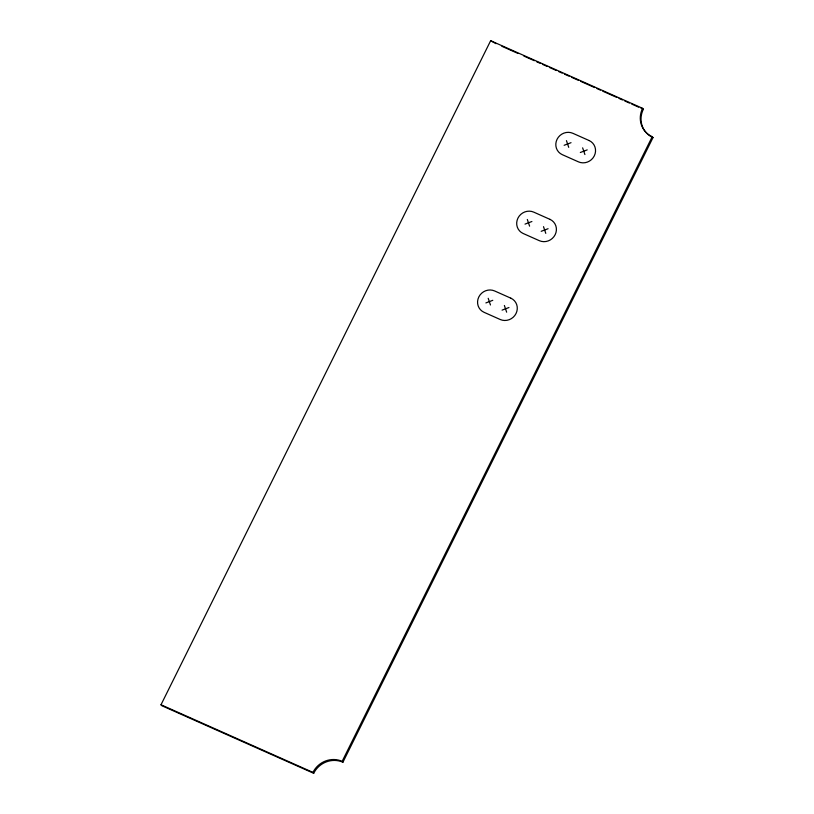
<?xml version="1.0" encoding="UTF-8"?>
<svg xmlns="http://www.w3.org/2000/svg" width="814" height="814" viewBox="0 0 814 814"><rect width="100%" height="100%" fill="white"/><g stroke="black" fill="none" stroke-linecap="round" stroke-linejoin="round"><path stroke-width="1.22" d="M161.009 704.751L490.659 40.7L642.592 108.323L643.345 109.249A22.212 21.042 -39.4 0 0 652.991 137.597L342.908 762.24A22.212 21.042 -39.4 0 0 313.705 773.3L161.762 705.677L161.009 704.751L312.952 772.384L313.705 773.3M312.952 772.384A22.212 21.042 -39.4 0 1 342.155 761.324L652.238 136.681A22.212 21.042 -39.4 0 1 642.592 108.323M564.143 145.289L571.031 142.684M580.331 152.493L587.209 149.888M525.02 224.115L531.898 221.51M541.198 231.318L548.087 228.714M485.887 302.93L492.775 300.325M502.075 310.134L508.954 307.529M496.041 43.681L490.659 40.7M501.841 46.266L518.08 53.49M523.88 56.074L534.32 60.714M536.64 61.752L540.12 63.299M542.439 64.337L547.079 66.392M549.399 67.43L556.359 70.523M558.679 71.561L562.159 73.107M564.478 74.145L569.118 76.201M571.438 77.238L578.398 80.332M580.718 81.369L594.637 87.566M596.957 88.594L600.437 90.14M602.747 91.178L616.666 97.375M618.986 98.402L622.466 99.949M624.786 100.987L629.426 103.052M631.745 104.08L638.705 107.183M641.025 108.211L643.345 109.249M652.238 136.681L652.991 137.597M342.155 761.324L342.908 762.24M582.631 147.853L584.91 154.538M566.452 140.649L568.721 147.334M543.508 226.668L545.777 233.353M527.319 219.465L529.599 226.15M504.385 305.494L506.654 312.179M488.197 298.29L490.466 304.975M589.071 140.517L572.883 133.313A12.027 11.396 -39.4 0 0 557.061 139.306A12.027 11.396 -39.4 0 0 562.291 154.66L578.469 161.864A12.027 11.396 -39.4 0 0 594.291 155.881A12.027 11.396 -39.4 0 0 589.071 140.517M549.938 219.342L533.76 212.139A12.027 11.396 -39.4 0 0 517.938 218.132A12.027 11.396 -39.4 0 0 523.158 233.486L539.346 240.69A12.027 11.396 -39.4 0 0 555.158 234.697A12.027 11.396 -39.4 0 0 549.938 219.342M510.816 298.158L494.627 290.954A12.027 11.396 -39.4 0 0 478.815 296.947A12.027 11.396 -39.4 0 0 484.035 312.301L500.223 319.505A12.027 11.396 -39.4 0 0 516.035 313.512A12.027 11.396 -39.4 0 0 510.816 298.158"/></g></svg>
